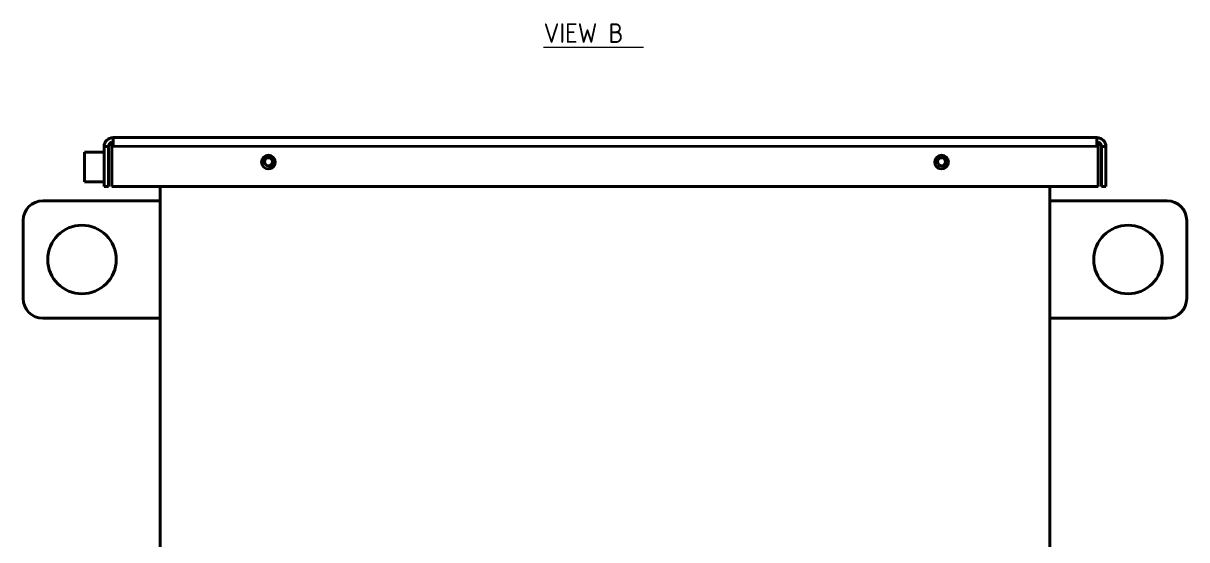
# Model space of a CAD drawing. Header units: millimetres. Extents: x 0 to 4205, y 0 to 2970.
# Drawn here: x 3153 to 3748, y 2223 to 2487 of the extents above; entities that cross this region are included whole.
import ezdxf

# ---------------------------------------------------------------- set-up
doc = ezdxf.new("R2010")
doc.units = ezdxf.units.MM
doc.header["$LTSCALE"] = 5
for name, color, linetype, lineweight in [('가시적인 것(ISO)', 3, 'Continuous', 40), ('가시적인 좁은 것(ISO)', 3, 'Continuous', 35), ('기호(ISO)', 5, 'Continuous', 25)]:
    doc.layers.add(name, color=color, linetype=linetype, lineweight=lineweight)
doc.styles.add('텍스트 스타일512', font='isocp.shx')

msp = doc.modelspace()

# ---------------------------------------------------------------- linework, layer by layer
at = {"layer": '가시적인 것(ISO)'}
for p, q in [((3198.643, 2426.119), (3198.643, 2423.819)), ((3199.243, 2426.119), (3198.643, 2426.119)), ((3199.243, 2428.419), (3199.243, 2423.819)), ((3199.243, 2428.419), (3702.043, 2428.419)), ((3702.043, 2423.819), (3702.043, 2428.419)), ((3702.643, 2426.119), (3702.043, 2426.119)), ((3702.643, 2426.119), (3702.643, 2423.819)), ((3184.643, 2420.919), (3184.643, 2405.919)), ((3194.643, 2420.919), (3184.643, 2420.919)), ((3196.943, 2423.819), (3194.643, 2423.819)), ((3194.643, 2423.819), (3194.643, 2403.419)), ((3196.943, 2423.819), (3196.943, 2403.419)), ((3198.57, 2403.419), (3198.57, 2423.819)), ((3198.57, 2423.819), (3199.243, 2423.819)), ((3702.043, 2423.819), (3702.717, 2423.819)), ((3702.717, 2423.819), (3702.717, 2403.419)), ((3704.343, 2423.819), (3704.343, 2403.419)), ((3704.343, 2423.819), (3706.643, 2423.819)), ((3706.643, 2403.419), (3706.643, 2423.819)), ((3194.643, 2405.919), (3184.643, 2405.919)), ((3196.943, 2403.419), (3194.643, 2403.419)), ((3702.717, 2403.419), (3198.57, 2403.419)), ((3223.343, 2128.419), (3223.343, 2403.419)), ((3677.943, 2128.419), (3677.943, 2403.419)), ((3704.343, 2403.419), (3706.643, 2403.419)), ((3223.343, 2396.119), (3163.343, 2396.119)), ((3677.943, 2396.119), (3737.943, 2396.119)), ((3153.343, 2386.119), (3153.343, 2346.119)), ((3747.943, 2386.119), (3747.943, 2346.119)), ((3163.343, 2336.119), (3223.343, 2336.119)), ((3737.943, 2336.119), (3677.943, 2336.119))]:
    msp.add_line(p, q, dxfattribs=at)
for centre, radius in [((3278.643, 2415.919), 3.5), ((3278.643, 2416.119), 2.067), ((3622.643, 2415.919), 3.5), ((3622.643, 2416.119), 2.067), ((3183.343, 2366.119), 17.5), ((3717.943, 2366.119), 17.5)]:
    msp.add_circle(centre, radius, dxfattribs=at)
for centre, radius, start, end in [((3199.243, 2423.819), 4.6, 90, 180), ((3199.243, 2423.819), 2.3, 105.121665, 180), ((3702.043, 2423.819), 4.6, 0, 90), ((3702.043, 2423.819), 2.3, 0, 74.878335), ((3163.343, 2386.119), 10, 90, 180), ((3737.943, 2386.119), 10, 0, 90), ((3163.343, 2346.119), 10, 180, 270), ((3737.943, 2346.119), 10, 270, 0)]:
    msp.add_arc(centre, radius, start, end, dxfattribs=at)
at = {"layer": '가시적인 좁은 것(ISO)'}
msp.add_line((3702.043, 2423.819), (3199.243, 2423.819), dxfattribs=at)
for centre in [(3278.643, 2416.119), (3622.643, 2416.119)]:
    msp.add_arc(centre, 2.5, 280, 190, dxfattribs=at)
at = {"layer": '기호(ISO)', "color": 7, "lineweight": 18}
msp.add_line((3419.254, 2474.704), (3470.375, 2474.704), dxfattribs=at)

# ---------------------------------------------------------------- texts
at = {"layer": '기호(ISO)', "color": 7, "insert": (3419.254, 2476.859), "char_height": 10, "attachment_point": 7, "style": '텍스트 스타일512'}
msp.add_mtext('VIEW B ', dxfattribs=at)

doc.saveas('drawing.dxf')
